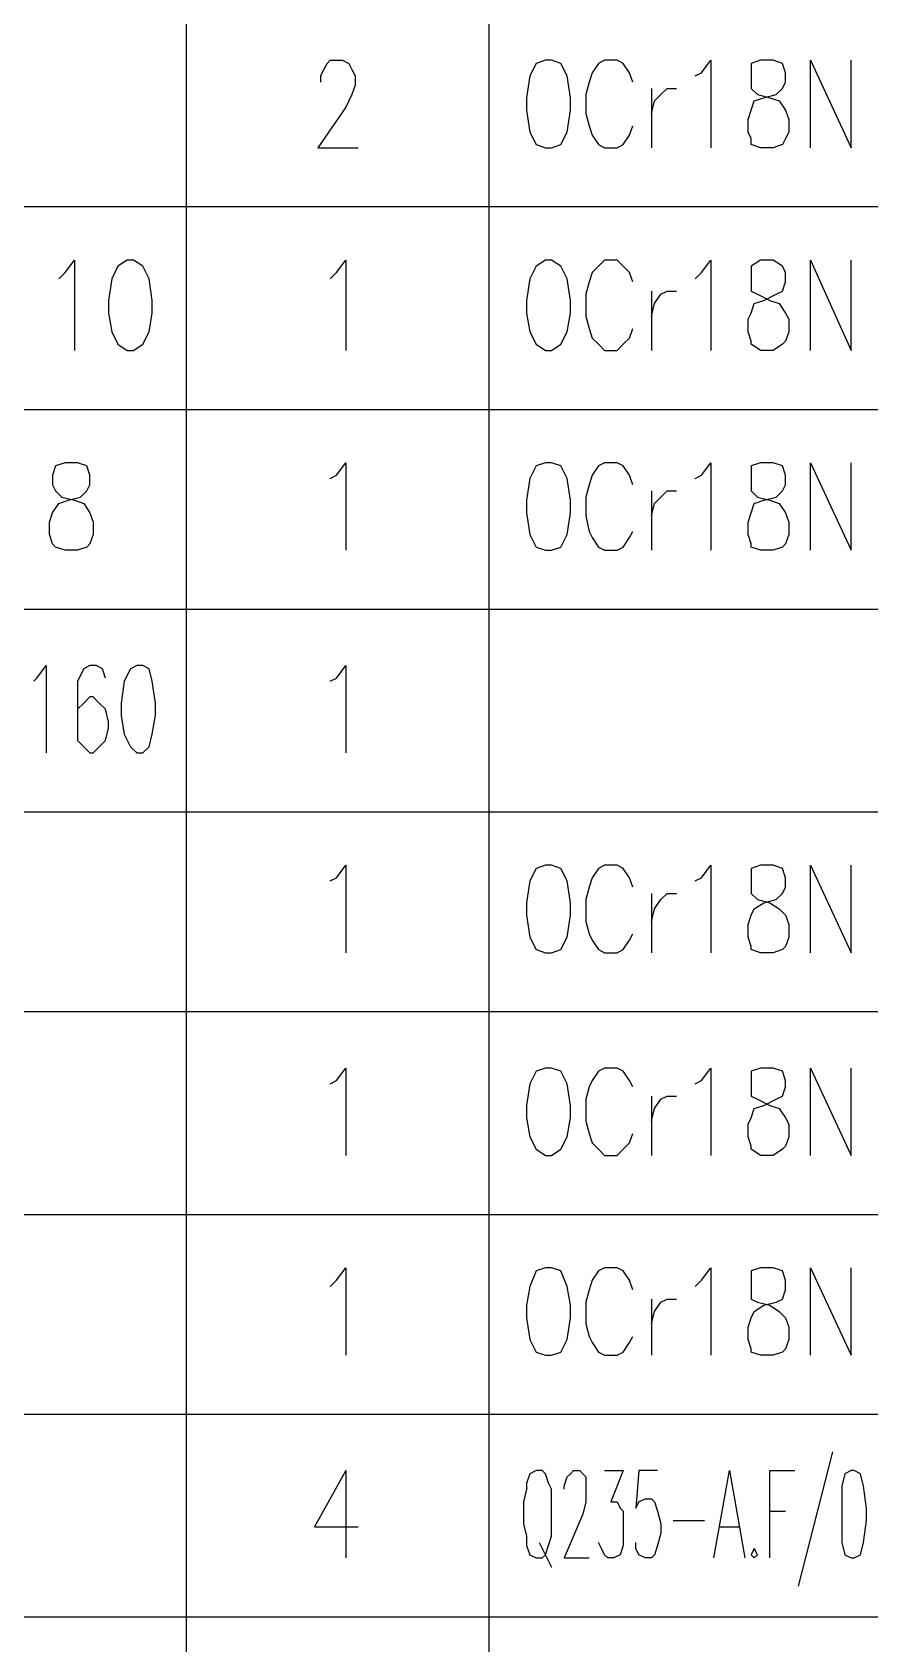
# Model space of a CAD drawing. Extents: x 0.3 to 16.2, y 0.3 to 22.9.
# Drawn here: x 13.452 to 14.347, y 3.805 to 5.527 of the extents above; entities that cross this region are included whole.
import ezdxf

# ---------------------------------------------------------------- set-up
doc = ezdxf.new("R2010")
doc.units = 0
doc.header["$MEASUREMENT"] = 0
doc.linetypes.add('AUSGEZOGEN', pattern=[0])
doc.layers.get('0').update_dxf_attribs({"linetype": 'AUSGEZOGEN'})

msp = doc.modelspace()

# ---------------------------------------------------------------- linework, layer by layer
for points in [[(13.6167, 5.34), (13.6167, 5.5567)], [(13.94, 5.34), (13.94, 5.5567)], [(13.76, 5.4733), (13.76, 5.48), (13.76, 5.48), (13.7633, 5.4867), (13.7633, 5.4867), (13.7667, 5.4933), (13.7667, 5.4933), (13.77, 5.4967), (13.77, 5.4967), (13.7833, 5.4967), (13.7833, 5.4967), (13.79, 5.4933), (13.79, 5.4933), (13.7933, 5.4867), (13.7933, 5.4867), (13.7967, 5.48), (13.7967, 5.48), (13.7967, 5.47), (13.7967, 5.47), (13.7933, 5.46), (13.7933, 5.46), (13.7867, 5.4467), (13.7867, 5.4467), (13.7567, 5.4033), (13.7567, 5.4033), (13.8, 5.4033)], [(14, 5.4967), (13.99, 5.4933), (13.99, 5.4933), (13.9833, 5.48), (13.9833, 5.48), (13.98, 5.4567), (13.98, 5.4567), (13.98, 5.4433), (13.98, 5.4433), (13.9833, 5.42), (13.9833, 5.42), (13.99, 5.4067), (13.99, 5.4067), (14, 5.4033), (14, 5.4033), (14.0067, 5.4033), (14.0067, 5.4033), (14.0167, 5.4067), (14.0167, 5.4067), (14.0233, 5.42), (14.0233, 5.42), (14.0267, 5.4433), (14.0267, 5.4433), (14.0267, 5.4567), (14.0267, 5.4567), (14.0233, 5.48), (14.0233, 5.48), (14.0167, 5.4933), (14.0167, 5.4933), (14.0067, 5.4967), (14.0067, 5.4967), (14, 5.4967), (14, 5.4967)], [(14.0933, 5.4733), (14.09, 5.4833), (14.09, 5.4833), (14.0833, 5.4933), (14.0833, 5.4933), (14.0767, 5.4967), (14.0767, 5.4967), (14.0633, 5.4967), (14.0633, 5.4967), (14.0567, 5.4933), (14.0567, 5.4933), (14.05, 5.4833), (14.05, 5.4833), (14.0467, 5.4733), (14.0467, 5.4733), (14.0433, 5.46), (14.0433, 5.46), (14.0433, 5.44), (14.0433, 5.44), (14.0467, 5.4267), (14.0467, 5.4267), (14.05, 5.4167), (14.05, 5.4167), (14.0567, 5.4067), (14.0567, 5.4067), (14.0633, 5.4033), (14.0633, 5.4033), (14.0767, 5.4033), (14.0767, 5.4033), (14.0833, 5.4067), (14.0833, 5.4067), (14.09, 5.4167), (14.09, 5.4167), (14.0933, 5.4267)], [(14.16, 5.48), (14.1667, 5.4833), (14.1667, 5.4833), (14.1767, 5.4967), (14.1767, 5.4967), (14.1767, 5.4033)], [(14.23, 5.4967), (14.22, 5.4933), (14.22, 5.4933), (14.22, 5.4667), (14.22, 5.4667), (14.2267, 5.46), (14.2267, 5.46), (14.24, 5.4567), (14.24, 5.4567), (14.25, 5.4533), (14.25, 5.4533), (14.2567, 5.4433), (14.2567, 5.4433), (14.26, 5.4333), (14.26, 5.4333), (14.26, 5.42), (14.26, 5.42), (14.2567, 5.4133), (14.2567, 5.4133), (14.2533, 5.4067), (14.2533, 5.4067), (14.2433, 5.4033), (14.2433, 5.4033), (14.23, 5.4033), (14.23, 5.4033), (14.22, 5.4067), (14.22, 5.4067), (14.22, 5.4133), (14.22, 5.4133), (14.2167, 5.42), (14.2167, 5.42), (14.2167, 5.4333), (14.2167, 5.4333), (14.22, 5.4433), (14.22, 5.4433), (14.2233, 5.4533), (14.2233, 5.4533), (14.2333, 5.4567), (14.2333, 5.4567), (14.2467, 5.46), (14.2467, 5.46), (14.2533, 5.4667), (14.2533, 5.4667), (14.2567, 5.4733), (14.2567, 5.4733), (14.2567, 5.4833), (14.2567, 5.4833), (14.2533, 5.4933), (14.2533, 5.4933), (14.2433, 5.4967), (14.2433, 5.4967), (14.23, 5.4967), (14.23, 5.4967)], [(14.2833, 5.4033), (14.2833, 5.4967), (14.2833, 5.4967), (14.3267, 5.4033), (14.3267, 5.4033), (14.3267, 5.4967)], [(14.1133, 5.4667), (14.1133, 5.4033)], [(14.1133, 5.44), (14.1167, 5.4533), (14.1167, 5.4533), (14.1233, 5.46), (14.1233, 5.46), (14.13, 5.4667), (14.13, 5.4667), (14.14, 5.4667)], [(15.9833, 5.34), (11.1433, 5.34)], [(13.6167, 5.1233), (13.6167, 5.34)], [(13.94, 5.1233), (13.94, 5.34)], [(13.48, 5.2633), (13.4867, 5.27), (13.4867, 5.27), (13.4967, 5.2833), (13.4967, 5.2833), (13.4967, 5.1867)], [(13.5533, 5.2833), (13.5433, 5.2767), (13.5433, 5.2767), (13.5367, 5.2633), (13.5367, 5.2633), (13.5333, 5.24), (13.5333, 5.24), (13.5333, 5.2267), (13.5333, 5.2267), (13.5367, 5.2067), (13.5367, 5.2067), (13.5433, 5.1933), (13.5433, 5.1933), (13.5533, 5.1867), (13.5533, 5.1867), (13.56, 5.1867), (13.56, 5.1867), (13.57, 5.1933), (13.57, 5.1933), (13.5767, 5.2067), (13.5767, 5.2067), (13.58, 5.2267), (13.58, 5.2267), (13.58, 5.24), (13.58, 5.24), (13.5767, 5.2633), (13.5767, 5.2633), (13.57, 5.2767), (13.57, 5.2767), (13.56, 5.2833), (13.56, 5.2833), (13.5533, 5.2833), (13.5533, 5.2833)], [(13.77, 5.2633), (13.7767, 5.27), (13.7767, 5.27), (13.7867, 5.2833), (13.7867, 5.2833), (13.7867, 5.1867)], [(14, 5.2833), (13.99, 5.2767), (13.99, 5.2767), (13.9833, 5.2633), (13.9833, 5.2633), (13.98, 5.24), (13.98, 5.24), (13.98, 5.2267), (13.98, 5.2267), (13.9833, 5.2067), (13.9833, 5.2067), (13.99, 5.1933), (13.99, 5.1933), (14, 5.1867), (14, 5.1867), (14.0067, 5.1867), (14.0067, 5.1867), (14.0167, 5.1933), (14.0167, 5.1933), (14.0233, 5.2067), (14.0233, 5.2067), (14.0267, 5.2267), (14.0267, 5.2267), (14.0267, 5.24), (14.0267, 5.24), (14.0233, 5.2633), (14.0233, 5.2633), (14.0167, 5.2767), (14.0167, 5.2767), (14.0067, 5.2833), (14.0067, 5.2833), (14, 5.2833), (14, 5.2833)], [(14.0933, 5.26), (14.09, 5.27), (14.09, 5.27), (14.0833, 5.2767), (14.0833, 5.2767), (14.0767, 5.2833), (14.0767, 5.2833), (14.0633, 5.2833), (14.0633, 5.2833), (14.0567, 5.2767), (14.0567, 5.2767), (14.05, 5.27), (14.05, 5.27), (14.0467, 5.26), (14.0467, 5.26), (14.0433, 5.2467), (14.0433, 5.2467), (14.0433, 5.2233), (14.0433, 5.2233), (14.0467, 5.21), (14.0467, 5.21), (14.05, 5.2), (14.05, 5.2), (14.0567, 5.1933), (14.0567, 5.1933), (14.0633, 5.1867), (14.0633, 5.1867), (14.0767, 5.1867), (14.0767, 5.1867), (14.0833, 5.1933), (14.0833, 5.1933), (14.09, 5.2), (14.09, 5.2), (14.0933, 5.21)], [(14.16, 5.2633), (14.1667, 5.27), (14.1667, 5.27), (14.1767, 5.2833), (14.1767, 5.2833), (14.1767, 5.1867)], [(14.23, 5.2833), (14.22, 5.2767), (14.22, 5.2767), (14.22, 5.25), (14.22, 5.25), (14.2267, 5.2467), (14.2267, 5.2467), (14.24, 5.24), (14.24, 5.24), (14.25, 5.2367), (14.25, 5.2367), (14.2567, 5.2267), (14.2567, 5.2267), (14.26, 5.22), (14.26, 5.22), (14.26, 5.2067), (14.26, 5.2067), (14.2567, 5.1967), (14.2567, 5.1967), (14.2533, 5.1933), (14.2533, 5.1933), (14.2433, 5.1867), (14.2433, 5.1867), (14.23, 5.1867), (14.23, 5.1867), (14.22, 5.1933), (14.22, 5.1933), (14.22, 5.1967), (14.22, 5.1967), (14.2167, 5.2067), (14.2167, 5.2067), (14.2167, 5.22), (14.2167, 5.22), (14.22, 5.2267), (14.22, 5.2267), (14.2233, 5.2367), (14.2233, 5.2367), (14.2333, 5.24), (14.2333, 5.24), (14.2467, 5.2467), (14.2467, 5.2467), (14.2533, 5.25), (14.2533, 5.25), (14.2567, 5.26), (14.2567, 5.26), (14.2567, 5.27), (14.2567, 5.27), (14.2533, 5.2767), (14.2533, 5.2767), (14.2433, 5.2833), (14.2433, 5.2833), (14.23, 5.2833), (14.23, 5.2833)], [(14.2833, 5.1867), (14.2833, 5.2833), (14.2833, 5.2833), (14.3267, 5.1867), (14.3267, 5.1867), (14.3267, 5.2833)], [(14.1133, 5.25), (14.1133, 5.1867)], [(14.1133, 5.2233), (14.1167, 5.2367), (14.1167, 5.2367), (14.1233, 5.2467), (14.1233, 5.2467), (14.13, 5.25), (14.13, 5.25), (14.14, 5.25)], [(15.9833, 5.1233), (11.1433, 5.1233)], [(13.6167, 4.91), (13.6167, 5.1233)], [(13.94, 4.91), (13.94, 5.1233)], [(13.4867, 5.0667), (13.4767, 5.0633), (13.4767, 5.0633), (13.4733, 5.0533), (13.4733, 5.0533), (13.4733, 5.0433), (13.4733, 5.0433), (13.4767, 5.0367), (13.4767, 5.0367), (13.4833, 5.03), (13.4833, 5.03), (13.4967, 5.0267), (13.4967, 5.0267), (13.5067, 5.0233), (13.5067, 5.0233), (13.5133, 5.0133), (13.5133, 5.0133), (13.5167, 5.0033), (13.5167, 5.0033), (13.5167, 4.99), (13.5167, 4.99), (13.5133, 4.98), (13.5133, 4.98), (13.51, 4.9767), (13.51, 4.9767), (13.5, 4.9733), (13.5, 4.9733), (13.4867, 4.9733), (13.4867, 4.9733), (13.4767, 4.9767), (13.4767, 4.9767), (13.4733, 4.98), (13.4733, 4.98), (13.47, 4.99), (13.47, 4.99), (13.47, 5.0033), (13.47, 5.0033), (13.4733, 5.0133), (13.4733, 5.0133), (13.48, 5.0233), (13.48, 5.0233), (13.49, 5.0267), (13.49, 5.0267), (13.5033, 5.03), (13.5033, 5.03), (13.51, 5.0367), (13.51, 5.0367), (13.5133, 5.0433), (13.5133, 5.0433), (13.5133, 5.0533), (13.5133, 5.0533), (13.51, 5.0633), (13.51, 5.0633), (13.5, 5.0667), (13.5, 5.0667), (13.4867, 5.0667), (13.4867, 5.0667)], [(13.77, 5.05), (13.7767, 5.0533), (13.7767, 5.0533), (13.7867, 5.0667), (13.7867, 5.0667), (13.7867, 4.9733)], [(14, 5.0667), (13.99, 5.0633), (13.99, 5.0633), (13.9833, 5.05), (13.9833, 5.05), (13.98, 5.0267), (13.98, 5.0267), (13.98, 5.0133), (13.98, 5.0133), (13.9833, 4.99), (13.9833, 4.99), (13.99, 4.9767), (13.99, 4.9767), (14, 4.9733), (14, 4.9733), (14.0067, 4.9733), (14.0067, 4.9733), (14.0167, 4.9767), (14.0167, 4.9767), (14.0233, 4.99), (14.0233, 4.99), (14.0267, 5.0133), (14.0267, 5.0133), (14.0267, 5.0267), (14.0267, 5.0267), (14.0233, 5.05), (14.0233, 5.05), (14.0167, 5.0633), (14.0167, 5.0633), (14.0067, 5.0667), (14.0067, 5.0667), (14, 5.0667), (14, 5.0667)], [(14.0933, 5.0433), (14.09, 5.0533), (14.09, 5.0533), (14.0833, 5.0633), (14.0833, 5.0633), (14.0767, 5.0667), (14.0767, 5.0667), (14.0633, 5.0667), (14.0633, 5.0667), (14.0567, 5.0633), (14.0567, 5.0633), (14.05, 5.0533), (14.05, 5.0533), (14.0467, 5.0433), (14.0467, 5.0433), (14.0433, 5.03), (14.0433, 5.03), (14.0433, 5.01), (14.0433, 5.01), (14.0467, 4.9933), (14.0467, 4.9933), (14.05, 4.9867), (14.05, 4.9867), (14.0567, 4.9767), (14.0567, 4.9767), (14.0633, 4.9733), (14.0633, 4.9733), (14.0767, 4.9733), (14.0767, 4.9733), (14.0833, 4.9767), (14.0833, 4.9767), (14.09, 4.9867), (14.09, 4.9867), (14.0933, 4.9933)], [(14.16, 5.05), (14.1667, 5.0533), (14.1667, 5.0533), (14.1767, 5.0667), (14.1767, 5.0667), (14.1767, 4.9733)], [(14.23, 5.0667), (14.22, 5.0633), (14.22, 5.0633), (14.22, 5.0367), (14.22, 5.0367), (14.2267, 5.03), (14.2267, 5.03), (14.24, 5.0267), (14.24, 5.0267), (14.25, 5.0233), (14.25, 5.0233), (14.2567, 5.0133), (14.2567, 5.0133), (14.26, 5.0033), (14.26, 5.0033), (14.26, 4.99), (14.26, 4.99), (14.2567, 4.98), (14.2567, 4.98), (14.2533, 4.9767), (14.2533, 4.9767), (14.2433, 4.9733), (14.2433, 4.9733), (14.23, 4.9733), (14.23, 4.9733), (14.22, 4.9767), (14.22, 4.9767), (14.22, 4.98), (14.22, 4.98), (14.2167, 4.99), (14.2167, 4.99), (14.2167, 5.0033), (14.2167, 5.0033), (14.22, 5.0133), (14.22, 5.0133), (14.2233, 5.0233), (14.2233, 5.0233), (14.2333, 5.0267), (14.2333, 5.0267), (14.2467, 5.03), (14.2467, 5.03), (14.2533, 5.0367), (14.2533, 5.0367), (14.2567, 5.0433), (14.2567, 5.0433), (14.2567, 5.0533), (14.2567, 5.0533), (14.2533, 5.0633), (14.2533, 5.0633), (14.2433, 5.0667), (14.2433, 5.0667), (14.23, 5.0667), (14.23, 5.0667)], [(14.2833, 4.9733), (14.2833, 5.0667), (14.2833, 5.0667), (14.3267, 4.9733), (14.3267, 4.9733), (14.3267, 5.0667)], [(14.1133, 5.0367), (14.1133, 4.9733)], [(14.1133, 5.01), (14.1167, 5.0233), (14.1167, 5.0233), (14.1233, 5.03), (14.1233, 5.03), (14.13, 5.0367), (14.13, 5.0367), (14.14, 5.0367)], [(15.9833, 4.91), (11.1433, 4.91)], [(13.6167, 4.6933), (13.6167, 4.91)], [(13.94, 4.6933), (13.94, 4.91)], [(13.4533, 4.8333), (13.4567, 4.8367), (13.4567, 4.8367), (13.4667, 4.85), (13.4667, 4.85), (13.4667, 4.7567)], [(13.53, 4.8367), (13.5267, 4.8467), (13.5267, 4.8467), (13.52, 4.85), (13.52, 4.85), (13.5133, 4.85), (13.5133, 4.85), (13.5067, 4.8467), (13.5067, 4.8467), (13.5, 4.8333), (13.5, 4.8333), (13.5, 4.77), (13.5, 4.77), (13.5067, 4.7633), (13.5067, 4.7633), (13.5133, 4.7567), (13.5133, 4.7567), (13.5167, 4.7567), (13.5167, 4.7567), (13.5233, 4.7633), (13.5233, 4.7633), (13.53, 4.77), (13.53, 4.77), (13.5333, 4.7833), (13.5333, 4.7833), (13.5333, 4.79), (13.5333, 4.79), (13.53, 4.8033), (13.53, 4.8033), (13.5233, 4.81), (13.5233, 4.81), (13.5167, 4.8167), (13.5167, 4.8167), (13.5133, 4.8167), (13.5133, 4.8167), (13.5067, 4.81), (13.5067, 4.81), (13.5, 4.8033), (13.5, 4.8033), (13.5, 4.79)], [(13.5633, 4.85), (13.5567, 4.8467), (13.5567, 4.8467), (13.55, 4.8333), (13.55, 4.8333), (13.5467, 4.81), (13.5467, 4.81), (13.5467, 4.7967), (13.5467, 4.7967), (13.55, 4.7767), (13.55, 4.7767), (13.5567, 4.7633), (13.5567, 4.7633), (13.5633, 4.7567), (13.5633, 4.7567), (13.57, 4.7567), (13.57, 4.7567), (13.5767, 4.7633), (13.5767, 4.7633), (13.58, 4.7767), (13.58, 4.7767), (13.5833, 4.7967), (13.5833, 4.7967), (13.5833, 4.81), (13.5833, 4.81), (13.58, 4.8333), (13.58, 4.8333), (13.5767, 4.8467), (13.5767, 4.8467), (13.57, 4.85), (13.57, 4.85), (13.5633, 4.85), (13.5633, 4.85)], [(13.77, 4.8333), (13.7767, 4.8367), (13.7767, 4.8367), (13.7867, 4.85), (13.7867, 4.85), (13.7867, 4.7567)], [(15.9833, 4.6933), (11.1433, 4.6933)], [(13.6167, 4.48), (13.6167, 4.6933)], [(13.94, 4.48), (13.94, 4.6933)], [(13.77, 4.62), (13.7767, 4.6233), (13.7767, 4.6233), (13.7867, 4.6367), (13.7867, 4.6367), (13.7867, 4.5433)], [(14, 4.6367), (13.99, 4.6333), (13.99, 4.6333), (13.9833, 4.62), (13.9833, 4.62), (13.98, 4.5967), (13.98, 4.5967), (13.98, 4.5833), (13.98, 4.5833), (13.9833, 4.56), (13.9833, 4.56), (13.99, 4.5467), (13.99, 4.5467), (14, 4.5433), (14, 4.5433), (14.0067, 4.5433), (14.0067, 4.5433), (14.0167, 4.5467), (14.0167, 4.5467), (14.0233, 4.56), (14.0233, 4.56), (14.0267, 4.5833), (14.0267, 4.5833), (14.0267, 4.5967), (14.0267, 4.5967), (14.0233, 4.62), (14.0233, 4.62), (14.0167, 4.6333), (14.0167, 4.6333), (14.0067, 4.6367), (14.0067, 4.6367), (14, 4.6367), (14, 4.6367)], [(14.0933, 4.6133), (14.09, 4.6233), (14.09, 4.6233), (14.0833, 4.6333), (14.0833, 4.6333), (14.0767, 4.6367), (14.0767, 4.6367), (14.0633, 4.6367), (14.0633, 4.6367), (14.0567, 4.6333), (14.0567, 4.6333), (14.05, 4.6233), (14.05, 4.6233), (14.0467, 4.6133), (14.0467, 4.6133), (14.0433, 4.6), (14.0433, 4.6), (14.0433, 4.5767), (14.0433, 4.5767), (14.0467, 4.5633), (14.0467, 4.5633), (14.05, 4.5567), (14.05, 4.5567), (14.0567, 4.5467), (14.0567, 4.5467), (14.0633, 4.5433), (14.0633, 4.5433), (14.0767, 4.5433), (14.0767, 4.5433), (14.0833, 4.5467), (14.0833, 4.5467), (14.09, 4.5567), (14.09, 4.5567), (14.0933, 4.5633)], [(14.16, 4.62), (14.1667, 4.6233), (14.1667, 4.6233), (14.1767, 4.6367), (14.1767, 4.6367), (14.1767, 4.5433)], [(14.23, 4.6367), (14.22, 4.6333), (14.22, 4.6333), (14.22, 4.6067), (14.22, 4.6067), (14.2267, 4.6), (14.2267, 4.6), (14.24, 4.5967), (14.24, 4.5967), (14.25, 4.59), (14.25, 4.59), (14.2567, 4.5833), (14.2567, 4.5833), (14.26, 4.5733), (14.26, 4.5733), (14.26, 4.56), (14.26, 4.56), (14.2567, 4.55), (14.2567, 4.55), (14.2533, 4.5467), (14.2533, 4.5467), (14.2433, 4.5433), (14.2433, 4.5433), (14.23, 4.5433), (14.23, 4.5433), (14.22, 4.5467), (14.22, 4.5467), (14.22, 4.55), (14.22, 4.55), (14.2167, 4.56), (14.2167, 4.56), (14.2167, 4.5733), (14.2167, 4.5733), (14.22, 4.5833), (14.22, 4.5833), (14.2233, 4.59), (14.2233, 4.59), (14.2333, 4.5967), (14.2333, 4.5967), (14.2467, 4.6), (14.2467, 4.6), (14.2533, 4.6067), (14.2533, 4.6067), (14.2567, 4.6133), (14.2567, 4.6133), (14.2567, 4.6233), (14.2567, 4.6233), (14.2533, 4.6333), (14.2533, 4.6333), (14.2433, 4.6367), (14.2433, 4.6367), (14.23, 4.6367), (14.23, 4.6367)], [(14.2833, 4.5433), (14.2833, 4.6367), (14.2833, 4.6367), (14.3267, 4.5433), (14.3267, 4.5433), (14.3267, 4.6367)], [(14.1133, 4.6067), (14.1133, 4.5433)], [(14.1133, 4.5767), (14.1167, 4.59), (14.1167, 4.59), (14.1233, 4.6), (14.1233, 4.6), (14.13, 4.6067), (14.13, 4.6067), (14.14, 4.6067)], [(15.9833, 4.48), (11.1433, 4.48)], [(13.6167, 4.2633), (13.6167, 4.48)], [(13.94, 4.2633), (13.94, 4.48)], [(13.77, 4.4033), (13.7767, 4.4067), (13.7767, 4.4067), (13.7867, 4.42), (13.7867, 4.42), (13.7867, 4.3267)], [(14, 4.42), (13.99, 4.4167), (13.99, 4.4167), (13.9833, 4.4033), (13.9833, 4.4033), (13.98, 4.38), (13.98, 4.38), (13.98, 4.3667), (13.98, 4.3667), (13.9833, 4.3467), (13.9833, 4.3467), (13.99, 4.3333), (13.99, 4.3333), (14, 4.3267), (14, 4.3267), (14.0067, 4.3267), (14.0067, 4.3267), (14.0167, 4.3333), (14.0167, 4.3333), (14.0233, 4.3467), (14.0233, 4.3467), (14.0267, 4.3667), (14.0267, 4.3667), (14.0267, 4.38), (14.0267, 4.38), (14.0233, 4.4033), (14.0233, 4.4033), (14.0167, 4.4167), (14.0167, 4.4167), (14.0067, 4.42), (14.0067, 4.42), (14, 4.42), (14, 4.42)], [(14.0933, 4.4), (14.09, 4.4067), (14.09, 4.4067), (14.0833, 4.4167), (14.0833, 4.4167), (14.0767, 4.42), (14.0767, 4.42), (14.0633, 4.42), (14.0633, 4.42), (14.0567, 4.4167), (14.0567, 4.4167), (14.05, 4.4067), (14.05, 4.4067), (14.0467, 4.4), (14.0467, 4.4), (14.0433, 4.3867), (14.0433, 4.3867), (14.0433, 4.3633), (14.0433, 4.3633), (14.0467, 4.35), (14.0467, 4.35), (14.05, 4.34), (14.05, 4.34), (14.0567, 4.3333), (14.0567, 4.3333), (14.0633, 4.3267), (14.0633, 4.3267), (14.0767, 4.3267), (14.0767, 4.3267), (14.0833, 4.3333), (14.0833, 4.3333), (14.09, 4.34), (14.09, 4.34), (14.0933, 4.35)], [(14.16, 4.4033), (14.1667, 4.4067), (14.1667, 4.4067), (14.1767, 4.42), (14.1767, 4.42), (14.1767, 4.3267)], [(14.23, 4.42), (14.22, 4.4167), (14.22, 4.4167), (14.22, 4.39), (14.22, 4.39), (14.2267, 4.3867), (14.2267, 4.3867), (14.24, 4.38), (14.24, 4.38), (14.25, 4.3767), (14.25, 4.3767), (14.2567, 4.3667), (14.2567, 4.3667), (14.26, 4.36), (14.26, 4.36), (14.26, 4.3467), (14.26, 4.3467), (14.2567, 4.3367), (14.2567, 4.3367), (14.2533, 4.3333), (14.2533, 4.3333), (14.2433, 4.3267), (14.2433, 4.3267), (14.23, 4.3267), (14.23, 4.3267), (14.22, 4.3333), (14.22, 4.3333), (14.22, 4.3367), (14.22, 4.3367), (14.2167, 4.3467), (14.2167, 4.3467), (14.2167, 4.36), (14.2167, 4.36), (14.22, 4.3667), (14.22, 4.3667), (14.2233, 4.3767), (14.2233, 4.3767), (14.2333, 4.38), (14.2333, 4.38), (14.2467, 4.3867), (14.2467, 4.3867), (14.2533, 4.39), (14.2533, 4.39), (14.2567, 4.4), (14.2567, 4.4), (14.2567, 4.4067), (14.2567, 4.4067), (14.2533, 4.4167), (14.2533, 4.4167), (14.2433, 4.42), (14.2433, 4.42), (14.23, 4.42), (14.23, 4.42)], [(14.2833, 4.3267), (14.2833, 4.42), (14.2833, 4.42), (14.3267, 4.3267), (14.3267, 4.3267), (14.3267, 4.42)], [(14.1133, 4.39), (14.1133, 4.3267)], [(14.1133, 4.3633), (14.1167, 4.3767), (14.1167, 4.3767), (14.1233, 4.3867), (14.1233, 4.3867), (14.13, 4.39), (14.13, 4.39), (14.14, 4.39)], [(15.9833, 4.2633), (11.1433, 4.2633)], [(13.6167, 4.05), (13.6167, 4.2633)], [(13.94, 4.05), (13.94, 4.2633)], [(13.77, 4.1867), (13.7767, 4.1933), (13.7767, 4.1933), (13.7867, 4.2067), (13.7867, 4.2067), (13.7867, 4.1133)], [(14, 4.2067), (13.99, 4.2033), (13.99, 4.2033), (13.9833, 4.1867), (13.9833, 4.1867), (13.98, 4.1667), (13.98, 4.1667), (13.98, 4.1533), (13.98, 4.1533), (13.9833, 4.13), (13.9833, 4.13), (13.99, 4.1167), (13.99, 4.1167), (14, 4.1133), (14, 4.1133), (14.0067, 4.1133), (14.0067, 4.1133), (14.0167, 4.1167), (14.0167, 4.1167), (14.0233, 4.13), (14.0233, 4.13), (14.0267, 4.1533), (14.0267, 4.1533), (14.0267, 4.1667), (14.0267, 4.1667), (14.0233, 4.1867), (14.0233, 4.1867), (14.0167, 4.2033), (14.0167, 4.2033), (14.0067, 4.2067), (14.0067, 4.2067), (14, 4.2067), (14, 4.2067)], [(14.0933, 4.1833), (14.09, 4.1933), (14.09, 4.1933), (14.0833, 4.2033), (14.0833, 4.2033), (14.0767, 4.2067), (14.0767, 4.2067), (14.0633, 4.2067), (14.0633, 4.2067), (14.0567, 4.2033), (14.0567, 4.2033), (14.05, 4.1933), (14.05, 4.1933), (14.0467, 4.1833), (14.0467, 4.1833), (14.0433, 4.17), (14.0433, 4.17), (14.0433, 4.1467), (14.0433, 4.1467), (14.0467, 4.1333), (14.0467, 4.1333), (14.05, 4.1267), (14.05, 4.1267), (14.0567, 4.1167), (14.0567, 4.1167), (14.0633, 4.1133), (14.0633, 4.1133), (14.0767, 4.1133), (14.0767, 4.1133), (14.0833, 4.1167), (14.0833, 4.1167), (14.09, 4.1267), (14.09, 4.1267), (14.0933, 4.1333)], [(14.16, 4.1867), (14.1667, 4.1933), (14.1667, 4.1933), (14.1767, 4.2067), (14.1767, 4.2067), (14.1767, 4.1133)], [(14.23, 4.2067), (14.22, 4.2033), (14.22, 4.2033), (14.22, 4.1733), (14.22, 4.1733), (14.2267, 4.17), (14.2267, 4.17), (14.24, 4.1667), (14.24, 4.1667), (14.25, 4.16), (14.25, 4.16), (14.2567, 4.1533), (14.2567, 4.1533), (14.26, 4.1433), (14.26, 4.1433), (14.26, 4.13), (14.26, 4.13), (14.2567, 4.12), (14.2567, 4.12), (14.2533, 4.1167), (14.2533, 4.1167), (14.2433, 4.1133), (14.2433, 4.1133), (14.23, 4.1133), (14.23, 4.1133), (14.22, 4.1167), (14.22, 4.1167), (14.22, 4.12), (14.22, 4.12), (14.2167, 4.13), (14.2167, 4.13), (14.2167, 4.1433), (14.2167, 4.1433), (14.22, 4.1533), (14.22, 4.1533), (14.2233, 4.16), (14.2233, 4.16), (14.2333, 4.1667), (14.2333, 4.1667), (14.2467, 4.17), (14.2467, 4.17), (14.2533, 4.1733), (14.2533, 4.1733), (14.2567, 4.1833), (14.2567, 4.1833), (14.2567, 4.1933), (14.2567, 4.1933), (14.2533, 4.2033), (14.2533, 4.2033), (14.2433, 4.2067), (14.2433, 4.2067), (14.23, 4.2067), (14.23, 4.2067)], [(14.2833, 4.1133), (14.2833, 4.2067), (14.2833, 4.2067), (14.3267, 4.1133), (14.3267, 4.1133), (14.3267, 4.2067)], [(14.1133, 4.1733), (14.1133, 4.1133)], [(14.1133, 4.1467), (14.1167, 4.16), (14.1167, 4.16), (14.1233, 4.17), (14.1233, 4.17), (14.13, 4.1733), (14.13, 4.1733), (14.14, 4.1733)], [(15.9833, 4.05), (11.1433, 4.05)], [(13.6167, 3.8333), (13.6167, 4.05)], [(13.94, 3.8333), (13.94, 4.05)], [(14.3067, 4.01), (14.27, 3.8667)], [(13.7867, 3.99), (13.7533, 3.93), (13.7533, 3.93), (13.8, 3.93)], [(13.7867, 3.99), (13.7867, 3.8967)], [(13.99, 3.99), (13.9833, 3.9867), (13.9833, 3.9867), (13.98, 3.9767), (13.98, 3.9767), (13.98, 3.97), (13.98, 3.97), (13.9767, 3.9567), (13.9767, 3.9567), (13.9767, 3.9333), (13.9767, 3.9333), (13.98, 3.92), (13.98, 3.92), (13.98, 3.91), (13.98, 3.91), (13.9833, 3.9), (13.9833, 3.9), (13.99, 3.8967), (13.99, 3.8967), (13.9967, 3.8967), (13.9967, 3.8967), (14, 3.9), (14, 3.9), (14.0033, 3.91), (14.0033, 3.91), (14.0067, 3.92), (14.0067, 3.92), (14.0067, 3.97), (14.0067, 3.97), (14.0033, 3.9767), (14.0033, 3.9767), (14, 3.9867), (14, 3.9867), (13.9967, 3.99), (13.9967, 3.99), (13.99, 3.99), (13.99, 3.99)], [(14.02, 3.97), (14.02, 3.9733), (14.02, 3.9733), (14.0233, 3.9833), (14.0233, 3.9833), (14.0267, 3.9867), (14.0267, 3.9867), (14.03, 3.99), (14.03, 3.99), (14.0367, 3.99), (14.0367, 3.99), (14.04, 3.9867), (14.04, 3.9867), (14.0433, 3.9833), (14.0433, 3.9833), (14.0433, 3.9567), (14.0433, 3.9567), (14.04, 3.9433), (14.04, 3.9433), (14.02, 3.8967), (14.02, 3.8967), (14.0467, 3.8967)], [(14.0633, 3.99), (14.0833, 3.99), (14.0833, 3.99), (14.07, 3.9567), (14.07, 3.9567), (14.0767, 3.9567), (14.0767, 3.9567), (14.08, 3.95), (14.08, 3.95), (14.0833, 3.9467), (14.0833, 3.9467), (14.0833, 3.91), (14.0833, 3.91), (14.08, 3.9), (14.08, 3.9), (14.0733, 3.8967), (14.0733, 3.8967), (14.0667, 3.8967), (14.0667, 3.8967), (14.0633, 3.9), (14.0633, 3.9), (14.06, 3.9067), (14.06, 3.9067), (14.0567, 3.9133)], [(14.12, 3.99), (14.1, 3.99), (14.1, 3.99), (14.0967, 3.95), (14.0967, 3.95), (14.1, 3.9567), (14.1, 3.9567), (14.1067, 3.96), (14.1067, 3.96), (14.1133, 3.96), (14.1133, 3.96), (14.1167, 3.9567), (14.1167, 3.9567), (14.12, 3.9467), (14.12, 3.9467), (14.1233, 3.9333), (14.1233, 3.9333), (14.1233, 3.9233), (14.1233, 3.9233), (14.12, 3.91), (14.12, 3.91), (14.1167, 3.9), (14.1167, 3.9), (14.1133, 3.8967), (14.1133, 3.8967), (14.1067, 3.8967), (14.1067, 3.8967), (14.1, 3.9), (14.1, 3.9), (14.0967, 3.9067), (14.0967, 3.9067), (14.0967, 3.9133)], [(14.18, 3.8967), (14.1967, 3.99), (14.1967, 3.99), (14.2133, 3.8967)], [(14.24, 3.8967), (14.24, 3.99), (14.24, 3.99), (14.2667, 3.99)], [(14.3267, 3.99), (14.32, 3.9867), (14.32, 3.9867), (14.3167, 3.9733), (14.3167, 3.9733), (14.3167, 3.9133), (14.3167, 3.9133), (14.32, 3.9), (14.32, 3.9), (14.3267, 3.8967), (14.3267, 3.8967), (14.33, 3.8967), (14.33, 3.8967), (14.3367, 3.9), (14.3367, 3.9), (14.34, 3.9133), (14.34, 3.9133), (14.3433, 3.9367), (14.3433, 3.9367), (14.3433, 3.95), (14.3433, 3.95), (14.34, 3.9733), (14.34, 3.9733), (14.3367, 3.9867), (14.3367, 3.9867), (14.33, 3.99), (14.33, 3.99), (14.3267, 3.99), (14.3267, 3.99)], [(14.24, 3.9467), (14.2567, 3.9467)], [(14.1367, 3.9367), (14.17, 3.9367)], [(14.1867, 3.93), (14.2067, 3.93)], [(13.9933, 3.9133), (14.0067, 3.8867)], [(14.2233, 3.9067), (14.22, 3.9), (14.22, 3.9), (14.2233, 3.8967), (14.2233, 3.8967), (14.2267, 3.9), (14.2267, 3.9), (14.2233, 3.9067), (14.2233, 3.9067)], [(15.9833, 3.8333), (11.1433, 3.8333)], [(13.6167, 3.62), (13.6167, 3.8333)], [(13.94, 3.62), (13.94, 3.8333)]]:
    msp.add_lwpolyline(points)

doc.saveas('drawing.dxf')
